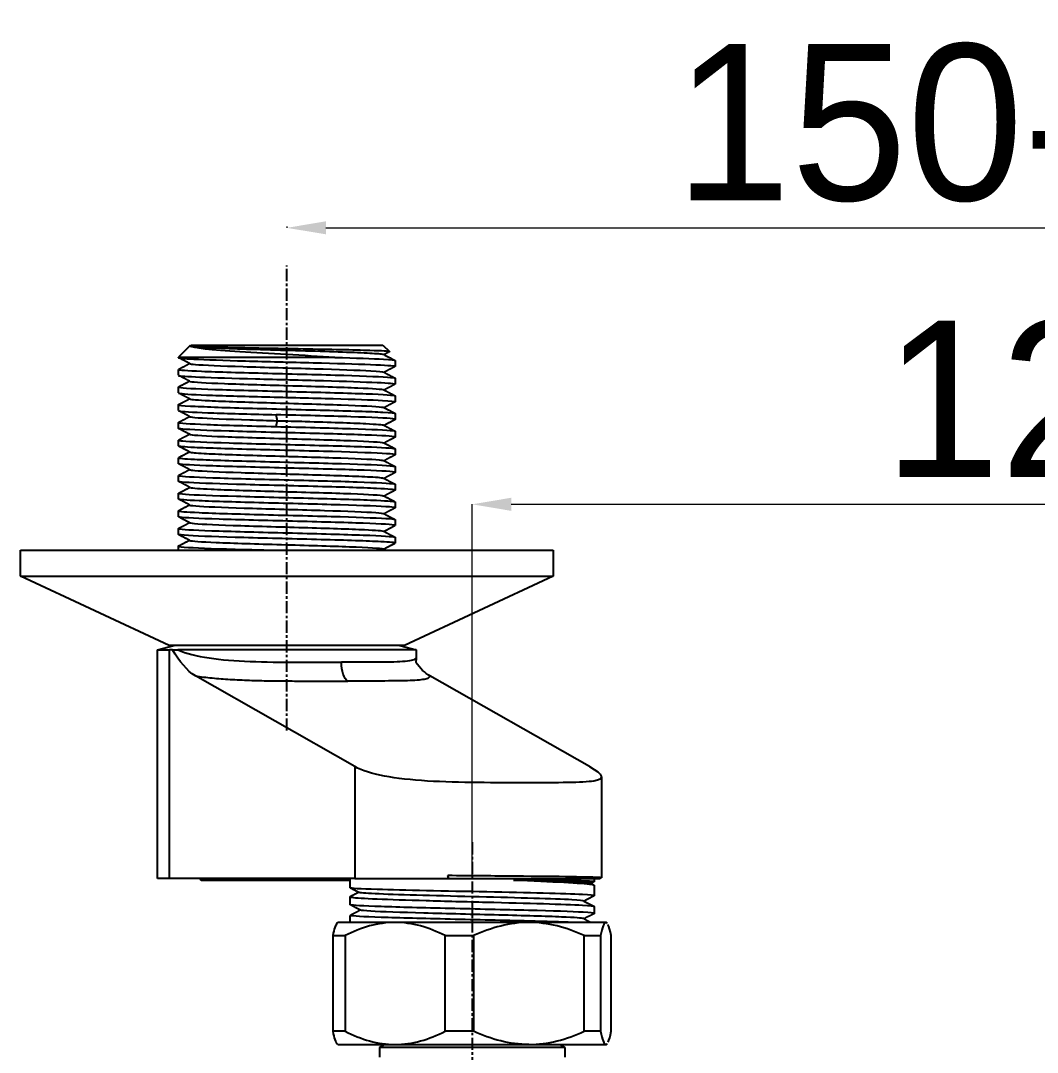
# Model space of a CAD drawing. Header units: millimetres. Extents: x 1091 to 2122, y 843 to 1569.
# Drawn here: x 1630.8 to 1734.9, y 1174.1 to 1279.7 of the extents above; entities that cross this region are included whole.
import ezdxf

# ---------------------------------------------------------------- set-up
doc = ezdxf.new("R2010")
doc.units = ezdxf.units.MM
doc.linetypes.add('CENTER', pattern=[2, 1.25, -0.25, 0.25, -0.25])
doc.layers.add('标注', color=1, linetype='Continuous')
doc.styles.add('Daelim Dimension', font='')
doc.styles.get('Daelim Dimension').set_extended_font_data('나눔고딕')
doc.dimstyles.new('DEFAULT', dxfattribs={"dimscale": 2, "dimtxt": 2, "dimasz": 2, "dimexe": 0, "dimexo": 2, "dimgap": 1, "dimtad": 1, "dimdec": 1, "dimzin": 9, "dimdsep": 46, "dimtxsty": 'Daelim Dimension', "dimcen": 0.5, "dimclrd": 252, "dimclre": 252, "dimclrt": 3, "dimadec": 1, "dimazin": 0, "dimtfac": 1, "dimtdec": 1, "dimtix": 1, "dimtmove": 0, "dimatfit": 3, "dimfxl": 1, "dimtolj": 1, "dimtzin": 1, "dimlwd": 9, "dimlwe": 9, "dimarcsym": 0})

# ---------------------------------------------------------------- blocks, each defined once
blk = doc.blocks.new('*D1')
at = {"layer": 'Defpoints', "color": 0, "transparency": 16777216}
for p in [(1797.05, 1230.18), (1677.06, 1188.18), (1797.05, 1187.23)]:
    blk.add_point(p, dxfattribs=at)
at = {"layer": '标注', "color": 5, "lineweight": 9, "transparency": 16777216}
for p, q in [((1677.06, 1192.18), (1677.06, 1230.18)), ((1681.06, 1230.18), (1793.05, 1230.18)), ((1797.05, 1191.23), (1797.05, 1230.18))]:
    blk.add_line(p, q, dxfattribs=at)
at = {"layer": '标注', "color": 5, "transparency": 16777216}
for points in [[(1681.06, 1230.85), (1681.06, 1229.51), (1677.06, 1230.18)], [(1793.05, 1230.85), (1793.05, 1229.51), (1797.05, 1230.18)]]:
    blk.add_solid(points, dxfattribs=at)
at = {"layer": '标注', "color": 7, "transparency": 16777216, "insert": (1737.06, 1240.85), "char_height": 16, "attachment_point": 5, "style": 'Daelim Dimension'}
blk.add_mtext('\\A1;120', dxfattribs=at)
blk = doc.blocks.new('*D8')
at = {"layer": 'Defpoints', "color": 0, "transparency": 16777216}
for p in [(1816.03, 1258.48), (1658.08, 1254.63), (1816.03, 1254.63)]:
    blk.add_point(p, dxfattribs=at)
at = {"layer": '标注', "color": 5, "lineweight": 9, "transparency": 16777216}
for p, q in [((1658.08, 1258.63), (1658.08, 1258.48)), ((1662.08, 1258.48), (1812.03, 1258.48)), ((1816.03, 1258.63), (1816.03, 1258.48))]:
    blk.add_line(p, q, dxfattribs=at)
at = {"layer": '标注', "color": 5, "transparency": 16777216}
for points in [[(1662.08, 1259.15), (1662.08, 1257.82), (1658.08, 1258.48)], [(1812.03, 1259.15), (1812.03, 1257.82), (1816.03, 1258.48)]]:
    blk.add_solid(points, dxfattribs=at)
at = {"layer": '标注', "color": 7, "transparency": 16777216, "insert": (1737.06, 1269.19), "char_height": 16, "attachment_point": 5, "style": 'Daelim Dimension'}
blk.add_mtext('\\A1;150-200', dxfattribs=at)

msp = doc.modelspace()

# ---------------------------------------------------------------- linework, layer by layer
at = {"color": 1, "linetype": 'CENTER'}
for p, q in [((1658.08, 1207.02), (1658.08, 1254.63)), ((1677.06, 1195.58), (1677.06, 1168.39))]:
    msp.add_line(p, q, dxfattribs=at)
at = {"color": 9, "linetype": 'Continuous'}
for p, q in [((1647.03, 1245.27), (1648.23, 1246.48)), ((1667.93, 1246.48), (1668.59, 1245.81)), ((1646.98, 1245.23), (1662.99, 1245.23)), ((1646.98, 1245.2), (1646.98, 1245.23)), ((1669.18, 1244.9), (1669.18, 1244.3)), ((1646.98, 1243.39), (1646.98, 1243.99)), ((1646.98, 1241.58), (1646.98, 1242.19)), ((1669.18, 1243.09), (1669.18, 1242.48)), ((1669.18, 1241.28), (1669.18, 1240.68)), ((1646.98, 1239.77), (1646.98, 1240.38)), ((1669.18, 1239.47), (1669.18, 1238.86)), ((1646.98, 1237.96), (1646.98, 1238.56)), ((1669.18, 1237.66), (1669.18, 1237.05)), ((1646.98, 1236.15), (1646.98, 1236.76)), ((1669.18, 1235.85), (1669.18, 1235.25)), ((1646.98, 1234.34), (1646.98, 1234.95)), ((1669.18, 1234.04), (1669.18, 1233.44)), ((1646.98, 1232.53), (1646.98, 1233.13)), ((1669.18, 1232.23), (1669.18, 1231.63)), ((1646.98, 1230.72), (1646.98, 1231.33)), ((1646.98, 1228.91), (1646.98, 1229.51)), ((1669.18, 1230.42), (1669.18, 1229.82)), ((1669.18, 1228.61), (1669.18, 1228)), ((1646.98, 1227.1), (1646.98, 1227.71)), ((1669.18, 1226.8), (1669.18, 1226.19)), ((1646.98, 1225.48), (1646.98, 1225.9)), ((1662.45, 1191.68), (1661.09, 1191.68)), ((1664.56, 1191.68), (1662.45, 1191.68)), ((1664.56, 1190.91), (1664.56, 1191.88)), ((1665.05, 1191.88), (1674.57, 1191.88)), ((1674.57, 1192.17), (1674.57, 1191.88)), ((1674.57, 1191.88), (1674.68, 1191.88)), ((1689.56, 1191.88), (1689.56, 1191.55)), ((1689.56, 1191.19), (1689.56, 1190.1)), ((1664.56, 1189.2), (1664.56, 1190.02)), ((1689.56, 1189.01), (1689.56, 1188.3)), ((1663.22, 1187.29), (1663.31, 1187.38)), ((1669.17, 1187.38), (1663.31, 1187.38)), ((1664.56, 1187.39), (1664.56, 1188.1)), ((1682.87, 1187.38), (1669.17, 1187.38)), ((1690.75, 1187.38), (1682.87, 1187.38)), ((1690.75, 1187.38), (1690.81, 1187.38)), ((1690.81, 1187.38), (1690.89, 1187.29)), ((1662.82, 1186.03), (1664.06, 1186.03)), ((1674.28, 1186.03), (1677.21, 1186.03)), ((1688.52, 1186.03), (1690.21, 1186.03))]:
    msp.add_line(p, q, dxfattribs=at)
at = {"color": 7, "linetype": 'Continuous'}
for p, q in [((1630.83, 1225.48), (1630.93, 1225.48)), ((1630.83, 1222.82), (1630.83, 1225.48)), ((1630.93, 1225.48), (1685.34, 1225.48)), ((1685.34, 1225.48), (1685.34, 1222.82)), ((1630.83, 1222.82), (1630.93, 1222.82)), ((1646.02, 1215.73), (1630.83, 1222.82)), ((1630.93, 1222.82), (1685.34, 1222.82)), ((1685.34, 1222.82), (1670.14, 1215.73)), ((1644.83, 1215.28), (1646.5, 1215.73)), ((1646.07, 1215.73), (1646.02, 1215.73)), ((1670.14, 1215.73), (1646.07, 1215.73)), ((1669.66, 1215.73), (1671.33, 1215.28)), ((1644.83, 1215.28), (1646.07, 1215.28)), ((1644.83, 1191.88), (1644.83, 1215.28)), ((1646.07, 1191.88), (1646.07, 1215.28)), ((1671.33, 1215.28), (1646.93, 1215.28)), ((1671.33, 1215.28), (1671.33, 1214.56)), ((1665.05, 1203.33), (1648.72, 1212.61)), ((1689.07, 1203.33), (1672.74, 1212.61)), ((1665.05, 1203.33), (1665.05, 1191.88)), ((1690.31, 1202.27), (1690.31, 1191.94)), ((1646.07, 1191.88), (1644.83, 1191.88)), ((1665.05, 1191.88), (1646.07, 1191.88)), ((1649.33, 1191.68), (1649.13, 1191.88)), ((1661.09, 1191.68), (1649.33, 1191.68)), ((1662.82, 1176.23), (1662.82, 1186.03)), ((1664.06, 1186.03), (1664.06, 1176.23)), ((1674.28, 1176.23), (1674.28, 1186.03)), ((1677.21, 1186.03), (1677.21, 1176.23)), ((1688.52, 1176.23), (1688.52, 1186.03)), ((1690.21, 1186.03), (1690.21, 1176.23)), ((1691.3, 1176.23), (1691.3, 1186.03)), ((1664.06, 1176.23), (1662.82, 1176.23)), ((1677.21, 1176.23), (1674.28, 1176.23)), ((1690.21, 1176.23), (1688.52, 1176.23)), ((1663.31, 1174.88), (1663.23, 1174.96)), ((1663.31, 1174.88), (1669.17, 1174.88)), ((1667.56, 1174.58), (1668.06, 1174.88)), ((1681.07, 1174.58), (1667.56, 1174.58)), ((1667.56, 1174.58), (1667.56, 1173.58)), ((1669.17, 1174.88), (1682.87, 1174.88)), ((1686.56, 1174.58), (1681.07, 1174.58)), ((1682.87, 1174.88), (1690.75, 1174.88)), ((1686.06, 1174.88), (1686.56, 1174.58)), ((1686.56, 1174.58), (1686.56, 1173.58)), ((1690.81, 1174.88), (1690.75, 1174.88)), ((1690.89, 1174.96), (1690.81, 1174.88))]:
    msp.add_line(p, q, dxfattribs=at)
at = {"color": 7, "linetype": 'Continuous', "extrusion": (0, 0, -1)}
msp.add_ellipse((1664.53, 1214.03), major_axis=(0, 2), ratio=0.422618, start_param=3.377225, end_param=4.712389, dxfattribs=at)
at = {"color": 9, "linetype": 'Continuous'}
for points, knots in [([(1648.2, 1246.38), (1648.33, 1246.34), (1649.07, 1246.27), (1651.57, 1246.15), (1655.32, 1246.03), (1659.53, 1245.92), (1663.5, 1245.8), (1666.54, 1245.68), (1667.69, 1245.59), (1667.93, 1245.54), (1667.96, 1245.54)], [0, 0, 0, 0, 0.121016, 0.264035, 0.407055, 0.550074, 0.693093, 0.836113, 0.979132, 1, 1, 1, 1]), ([(1668.6, 1245.8), (1668.56, 1245.84), (1667.85, 1245.88), (1664.99, 1245.97), (1662.45, 1246.02), (1657.06, 1246.12), (1654.2, 1246.17), (1649.9, 1246.27), (1648.46, 1246.32), (1648.2, 1246.38)], [0, 0, 0, 0, 0.207227, 0.207227, 0.471485, 0.471485, 0.735742, 0.735742, 1, 1, 1, 1]), ([(1662.99, 1245.22), (1659.88, 1245.41), (1656.21, 1245.59), (1650.36, 1245.98), (1648.38, 1246.17), (1648.2, 1246.37)], [0, 0, 0, 0, 0.5, 0.5, 1, 1, 1, 1]), ([(1648.24, 1246.48), (1648.25, 1246.48), (1648.55, 1246.48), (1650.24, 1246.48), (1652.28, 1246.48), (1657.14, 1246.48), (1659.89, 1246.48), (1662.24, 1246.48)], [0, 0, 0, 0, 0.217186, 0.217186, 0.608593, 0.608593, 1, 1, 1, 1]), ([(1662.24, 1246.48), (1664.6, 1246.48), (1666.46, 1246.48), (1667.73, 1246.48), (1667.93, 1246.48), (1667.92, 1246.48)], [0, 0, 0, 0, 0.691902, 0.691902, 1, 1, 1, 1]), ([(1662.99, 1245.22), (1665.14, 1245.16), (1666.9, 1245.1), (1668.77, 1244.99), (1669.18, 1244.95), (1669.18, 1244.9)], [0, 0, 0, 0, 0.575437, 0.575437, 1, 1, 1, 1]), ([(1646.98, 1245.2), (1646.98, 1245.15), (1647.53, 1245.09), (1649.79, 1244.99), (1651.65, 1244.92), (1656.04, 1244.8), (1658.49, 1244.74), (1663.08, 1244.61), (1665.17, 1244.56), (1668.16, 1244.43), (1669.05, 1244.38), (1669.18, 1244.31), (1669.18, 1244.3), (1669.18, 1244.3)], [0, 0, 0, 0, 0.172116, 0.172116, 0.375203, 0.375203, 0.57829, 0.57829, 0.781376, 0.781376, 0.984463, 0.984463, 1, 1, 1, 1]), ([(1648.16, 1244.58), (1648.21, 1244.55), (1648.89, 1244.45), (1653.15, 1244.28), (1661.21, 1244.06), (1666.76, 1243.87), (1667.92, 1243.75), (1668.01, 1243.71)], [0, 0, 0, 0, 0.095174, 0.344927, 0.59468, 0.844434, 1, 1, 1, 1]), ([(1646.98, 1243.99), (1646.99, 1243.93), (1647.84, 1243.87), (1651.02, 1243.73), (1653.49, 1243.67), (1658.77, 1243.52), (1661.62, 1243.46), (1666.19, 1243.31), (1667.95, 1243.25), (1669.02, 1243.14), (1669.18, 1243.12), (1669.17, 1243.09)], [0, 0, 0, 0, 0.2123, 0.2123, 0.443942, 0.443942, 0.675585, 0.675585, 0.907227, 0.907227, 1, 1, 1, 1]), ([(1647, 1243.37), (1647.12, 1243.31), (1647.89, 1243.27), (1650.58, 1243.14), (1652.63, 1243.09), (1657.14, 1242.96), (1659.62, 1242.9), (1664.07, 1242.78), (1666.01, 1242.71), (1668.54, 1242.6), (1669.18, 1242.54), (1669.18, 1242.48)], [0, 0, 0, 0, 0.18992, 0.18992, 0.396468, 0.396468, 0.603016, 0.603016, 0.809563, 0.809563, 1, 1, 1, 1]), ([(1646.98, 1242.19), (1646.98, 1242.17), (1647.06, 1242.15), (1647.78, 1242.05), (1649.33, 1241.99), (1653.65, 1241.85), (1656.43, 1241.78), (1661.77, 1241.64), (1664.37, 1241.57), (1668.04, 1241.43), (1669.12, 1241.36), (1669.18, 1241.29), (1669.18, 1241.29), (1669.18, 1241.28)], [0, 0, 0, 0, 0.06604, 0.06604, 0.297763, 0.297763, 0.529486, 0.529486, 0.761209, 0.761209, 0.992932, 0.992932, 1, 1, 1, 1]), ([(1648.15, 1242.77), (1648.16, 1242.77), (1648.4, 1242.69), (1651.08, 1242.54), (1658.77, 1242.32), (1665.89, 1242.11), (1667.89, 1241.97), (1668.02, 1241.9)], [0, 0, 0, 0, 0.02032, 0.270164, 0.520007, 0.76985, 1, 1, 1, 1]), ([(1646.99, 1241.57), (1647, 1241.56), (1647.02, 1241.56), (1647.27, 1241.5), (1648.28, 1241.42), (1651.45, 1241.31), (1653.61, 1241.24), (1658.24, 1241.12), (1660.69, 1241.07), (1664.98, 1240.93), (1666.75, 1240.88), (1668.73, 1240.77), (1669.18, 1240.72), (1669.18, 1240.68)], [0, 0, 0, 0, 0.017307, 0.017307, 0.223344, 0.223344, 0.429381, 0.429381, 0.635418, 0.635418, 0.841455, 0.841455, 1, 1, 1, 1]), ([(1646.99, 1240.38), (1646.99, 1240.33), (1647.4, 1240.28), (1649.45, 1240.18), (1651.56, 1240.09), (1656.62, 1239.96), (1659.45, 1239.88), (1664.53, 1239.75), (1666.66, 1239.68), (1668.75, 1239.57), (1669.17, 1239.52), (1669.18, 1239.47)], [0, 0, 0, 0, 0.151252, 0.151252, 0.383055, 0.383055, 0.614859, 0.614859, 0.846662, 0.846662, 1, 1, 1, 1]), ([(1648.15, 1240.96), (1648.26, 1240.91), (1649.85, 1240.78), (1656.29, 1240.57), (1664.2, 1240.36), (1667.56, 1240.19), (1667.98, 1240.11), (1668.01, 1240.09)], [0, 0, 0, 0, 0.197534, 0.447347, 0.697161, 0.946974, 1, 1, 1, 1]), ([(1647, 1239.76), (1647.02, 1239.74), (1647.09, 1239.73), (1647.65, 1239.65), (1648.88, 1239.59), (1652.37, 1239.47), (1654.61, 1239.41), (1656.98, 1239.35)], [0, 0, 0, 0, 0.102938, 0.102938, 0.551469, 0.551469, 1, 1, 1, 1]), ([(1648.16, 1239.15), (1648.22, 1239.12), (1649.1, 1239.01), (1652.72, 1238.87), (1656.13, 1238.77), (1657.09, 1238.74)], [0, 0, 0, 0, 0.259441, 0.794132, 1, 1, 1, 1]), ([(1669.17, 1238.87), (1669.18, 1238.89), (1669.1, 1238.91), (1668.37, 1239), (1666.81, 1239.07), (1662.45, 1239.21), (1659.68, 1239.27), (1656.98, 1239.35)], [0, 0, 0, 0, 0.12778, 0.12778, 0.56389, 0.56389, 1, 1, 1, 1]), ([(1646.98, 1238.57), (1646.98, 1238.56), (1646.98, 1238.56), (1647.02, 1238.49), (1648.09, 1238.42), (1651.72, 1238.28), (1654.27, 1238.21), (1656.98, 1238.14)], [0, 0, 0, 0, 0.010635, 0.010635, 0.505318, 0.505318, 1, 1, 1, 1]), ([(1669.18, 1237.05), (1669.18, 1237.12), (1668.32, 1237.19), (1665.07, 1237.31), (1662.61, 1237.39), (1657.29, 1237.52), (1654.49, 1237.6), (1649.9, 1237.73), (1648.18, 1237.81), (1647.13, 1237.91), (1646.99, 1237.93), (1646.99, 1237.96)], [0, 0, 0, 0, 0.21446, 0.21446, 0.446183, 0.446183, 0.677906, 0.677906, 0.909629, 0.909629, 1, 1, 1, 1]), ([(1656.98, 1238.14), (1659.68, 1238.07), (1662.45, 1238), (1666.79, 1237.86), (1668.36, 1237.79), (1669.1, 1237.7), (1669.18, 1237.68), (1669.18, 1237.66)], [0, 0, 0, 0, 0.43592, 0.43592, 0.871839, 0.871839, 1, 1, 1, 1]), ([(1657.09, 1238.74), (1658.05, 1238.72), (1661.56, 1238.62), (1666.43, 1238.46), (1667.92, 1238.33), (1668.01, 1238.28)], [0, 0, 0, 0, 0.179719, 0.646493, 1, 1, 1, 1]), ([(1648.14, 1237.35), (1648.25, 1237.28), (1650.36, 1237.13), (1657.7, 1236.92), (1665.32, 1236.7), (1667.81, 1236.55), (1668.01, 1236.47), (1668.01, 1236.47)], [0, 0, 0, 0, 0.242241, 0.491247, 0.740252, 0.989258, 1, 1, 1, 1]), ([(1646.99, 1236.76), (1646.99, 1236.73), (1647.13, 1236.7), (1648.18, 1236.6), (1649.92, 1236.54), (1654.46, 1236.39), (1657.29, 1236.33), (1662.58, 1236.18), (1665.08, 1236.12), (1668.31, 1235.98), (1669.18, 1235.92), (1669.18, 1235.85)], [0, 0, 0, 0, 0.090678, 0.090678, 0.322293, 0.322293, 0.553909, 0.553909, 0.785524, 0.785524, 1, 1, 1, 1]), ([(1669.17, 1235.24), (1669.17, 1235.28), (1668.87, 1235.32), (1667.22, 1235.43), (1665.24, 1235.5), (1660.31, 1235.64), (1657.46, 1235.71), (1652.32, 1235.85), (1650.03, 1235.92), (1647.56, 1236.04), (1647, 1236.1), (1646.99, 1236.15)], [0, 0, 0, 0, 0.129387, 0.129387, 0.361057, 0.361057, 0.592726, 0.592726, 0.824395, 0.824395, 1, 1, 1, 1]), ([(1646.98, 1234.95), (1646.99, 1234.9), (1647.55, 1234.84), (1650.04, 1234.72), (1652.32, 1234.65), (1657.46, 1234.51), (1660.31, 1234.44), (1665.24, 1234.3), (1667.22, 1234.23), (1668.87, 1234.12), (1669.17, 1234.08), (1669.17, 1234.04)], [0, 0, 0, 0, 0.175857, 0.175857, 0.407553, 0.407553, 0.639249, 0.639249, 0.870945, 0.870945, 1, 1, 1, 1]), ([(1648.16, 1235.53), (1648.27, 1235.48), (1649.53, 1235.36), (1655.25, 1235.17), (1663.28, 1234.95), (1667.37, 1234.78), (1667.97, 1234.68), (1668.01, 1234.66)], [0, 0, 0, 0, 0.160779, 0.410712, 0.660645, 0.910579, 1, 1, 1, 1]), ([(1669.18, 1233.44), (1669.18, 1233.45), (1669.15, 1233.46), (1668.71, 1233.55), (1667.32, 1233.62), (1663.24, 1233.76), (1660.5, 1233.82), (1655.13, 1233.97), (1652.46, 1234.03), (1648.54, 1234.18), (1647.28, 1234.24), (1647, 1234.32), (1646.98, 1234.33), (1646.98, 1234.34)], [0, 0, 0, 0, 0.044123, 0.044123, 0.275738, 0.275738, 0.507354, 0.507354, 0.738969, 0.738969, 0.970584, 0.970584, 1, 1, 1, 1]), ([(1648.15, 1233.72), (1648.2, 1233.7), (1648.82, 1233.6), (1652.94, 1233.43), (1660.98, 1233.21), (1666.69, 1233.02), (1667.92, 1232.9), (1668.01, 1232.85)], [0, 0, 0, 0, 0.090202, 0.339507, 0.588811, 0.838115, 1, 1, 1, 1]), ([(1646.98, 1233.13), (1646.98, 1233.13), (1647, 1233.12), (1647.27, 1233.04), (1648.52, 1232.97), (1652.47, 1232.83), (1655.11, 1232.76), (1660.52, 1232.62), (1663.21, 1232.55), (1667.33, 1232.41), (1668.7, 1232.34), (1669.15, 1232.26), (1669.18, 1232.24), (1669.18, 1232.23)], [0, 0, 0, 0, 0.029085, 0.029085, 0.260834, 0.260834, 0.492584, 0.492584, 0.724334, 0.724334, 0.956083, 0.956083, 1, 1, 1, 1]), ([(1669.18, 1231.63), (1669.17, 1231.68), (1668.51, 1231.74), (1665.75, 1231.87), (1663.38, 1231.94), (1658.17, 1232.08), (1655.32, 1232.15), (1650.54, 1232.29), (1648.65, 1232.36), (1647.22, 1232.46), (1646.98, 1232.5), (1646.98, 1232.53)], [0, 0, 0, 0, 0.190035, 0.190035, 0.421785, 0.421785, 0.653535, 0.653535, 0.885285, 0.885285, 1, 1, 1, 1]), ([(1648.21, 1231.89), (1648.43, 1231.84), (1650.17, 1231.71), (1656.63, 1231.51), (1664.48, 1231.3), (1667.63, 1231.14), (1667.99, 1231.05), (1668.01, 1231.04)], [0, 0, 0, 0, 0.190104, 0.445406, 0.700708, 0.95601, 1, 1, 1, 1]), ([(1669.18, 1229.81), (1669.18, 1229.85), (1668.98, 1229.88), (1667.71, 1229.97), (1665.9, 1230.05), (1661.18, 1230.18), (1658.36, 1230.26), (1653.07, 1230.39), (1650.68, 1230.47), (1647.74, 1230.59), (1646.99, 1230.66), (1646.98, 1230.72)], [0, 0, 0, 0, 0.104751, 0.104751, 0.336501, 0.336501, 0.568251, 0.568251, 0.8, 0.8, 1, 1, 1, 1]), ([(1646.99, 1231.32), (1646.99, 1231.29), (1647.23, 1231.25), (1648.65, 1231.15), (1650.56, 1231.08), (1655.3, 1230.94), (1658.17, 1230.87), (1663.37, 1230.73), (1665.75, 1230.66), (1668.5, 1230.53), (1669.17, 1230.48), (1669.18, 1230.42)], [0, 0, 0, 0, 0.114971, 0.114971, 0.346533, 0.346533, 0.578095, 0.578095, 0.809657, 0.809657, 1, 1, 1, 1]), ([(1646.98, 1229.51), (1646.99, 1229.45), (1647.74, 1229.4), (1650.68, 1229.26), (1653.09, 1229.2), (1658.33, 1229.05), (1661.19, 1228.99), (1665.88, 1228.84), (1667.72, 1228.78), (1668.98, 1228.68), (1669.17, 1228.64), (1669.17, 1228.61)], [0, 0, 0, 0, 0.200047, 0.200047, 0.431716, 0.431716, 0.663385, 0.663385, 0.895054, 0.895054, 1, 1, 1, 1]), ([(1648.16, 1230.1), (1648.24, 1230.06), (1649.21, 1229.95), (1654.23, 1229.77), (1662.32, 1229.55), (1667.1, 1229.37), (1667.95, 1229.26), (1668.01, 1229.23)], [0, 0, 0, 0, 0.129111, 0.379074, 0.629038, 0.879001, 1, 1, 1, 1]), ([(1669.18, 1228), (1669.18, 1228.01), (1669.17, 1228.02), (1669, 1228.1), (1667.81, 1228.16), (1664.01, 1228.31), (1661.36, 1228.37), (1655.98, 1228.52), (1653.24, 1228.58), (1649.06, 1228.72), (1647.59, 1228.79), (1647.03, 1228.88), (1646.98, 1228.89), (1646.99, 1228.91)], [0, 0, 0, 0, 0.019455, 0.019455, 0.251071, 0.251071, 0.482686, 0.482686, 0.714302, 0.714302, 0.945917, 0.945917, 1, 1, 1, 1]), ([(1646.98, 1227.71), (1646.98, 1227.69), (1647.03, 1227.68), (1647.6, 1227.59), (1649.04, 1227.52), (1653.26, 1227.39), (1655.99, 1227.31), (1661.35, 1227.18), (1663.99, 1227.09), (1667.82, 1226.97), (1669, 1226.88), (1669.17, 1226.81), (1669.18, 1226.81), (1669.18, 1226.8)], [0, 0, 0, 0, 0.053541, 0.053541, 0.285317, 0.285317, 0.517094, 0.517094, 0.748871, 0.748871, 0.980647, 0.980647, 1, 1, 1, 1]), ([(1648.15, 1228.29), (1648.17, 1228.28), (1648.59, 1228.19), (1652.02, 1228.02), (1659.94, 1227.81), (1666.33, 1227.6), (1667.9, 1227.48), (1668.01, 1227.42)], [0, 0, 0, 0, 0.058895, 0.30793, 0.556966, 0.806001, 1, 1, 1, 1]), ([(1669.17, 1226.2), (1669.17, 1226.25), (1668.66, 1226.3), (1666.38, 1226.42), (1664.14, 1226.49), (1659.04, 1226.63), (1656.16, 1226.7), (1651.23, 1226.84), (1649.17, 1226.9), (1647.34, 1227.02), (1646.99, 1227.06), (1646.99, 1227.1)], [0, 0, 0, 0, 0.165624, 0.165624, 0.397266, 0.397266, 0.628909, 0.628909, 0.860551, 0.860551, 1, 1, 1, 1]), ([(1648.16, 1226.48), (1648.32, 1226.41), (1650.35, 1226.27), (1657.47, 1226.06), (1665.14, 1225.84), (1667.79, 1225.69), (1668.01, 1225.61), (1668.02, 1225.61)], [0, 0, 0, 0, 0.228102, 0.478547, 0.728992, 0.979437, 1, 1, 1, 1]), ([(1646.99, 1225.9), (1646.99, 1225.85), (1647.34, 1225.81), (1649.16, 1225.7), (1651.2, 1225.63), (1654.74, 1225.53), (1655.85, 1225.5), (1656.98, 1225.47)], [0, 0, 0, 0, 0.296635, 0.296635, 0.79144, 0.79144, 1, 1, 1, 1]), ([(1690.29, 1191.95), (1690.26, 1191.95), (1690.21, 1191.96), (1689.73, 1191.99), (1688.71, 1192.02), (1685.69, 1192.07), (1683.7, 1192.09), (1679.31, 1192.13), (1676.89, 1192.15), (1674.57, 1192.17)], [0, 0, 0, 0, 0.069587, 0.069587, 0.379725, 0.379725, 0.689862, 0.689862, 1, 1, 1, 1]), ([(1674.68, 1191.88), (1674.66, 1191.92), (1674.64, 1191.97), (1674.63, 1192.02), (1674.61, 1192.07), (1674.59, 1192.12), (1674.57, 1192.17)], [0, 0, 0, 0, 0.5, 0.5, 0.5, 1, 1, 1, 1]), ([(1674.68, 1191.88), (1676.94, 1191.88), (1679.29, 1191.88), (1683.59, 1191.88), (1685.56, 1191.88), (1688.53, 1191.88), (1689.55, 1191.88), (1690.06, 1191.88), (1690.12, 1191.88), (1690.15, 1191.88)], [0, 0, 0, 0, 0.311363, 0.311363, 0.622726, 0.622726, 0.934088, 0.934088, 1, 1, 1, 1]), ([(1689.2, 1191.39), (1689.17, 1191.41), (1689.05, 1191.42), (1688.38, 1191.49), (1687.43, 1191.54), (1684.81, 1191.63), (1683.15, 1191.68), (1681.28, 1191.72)], [0, 0, 0, 0, 0.172442, 0.172442, 0.586221, 0.586221, 1, 1, 1, 1]), ([(1689.56, 1191.55), (1689.56, 1191.56), (1689.46, 1191.57), (1688.82, 1191.61), (1687.85, 1191.63), (1685.06, 1191.68), (1683.28, 1191.7), (1681.28, 1191.72)], [0, 0, 0, 0, 0.175851, 0.175851, 0.587926, 0.587926, 1, 1, 1, 1]), ([(1681.28, 1191.72), (1685.28, 1191.56), (1688.36, 1191.42), (1689.46, 1191.25), (1689.55, 1191.22), (1689.55, 1191.19)], [0, 0, 0, 0, 0.824232, 0.824232, 1, 1, 1, 1]), ([(1689.54, 1190.1), (1689.54, 1190.14), (1689.15, 1190.18), (1686.54, 1190.32), (1682.75, 1190.41), (1674.35, 1190.58), (1670.01, 1190.67), (1665.55, 1190.8), (1664.59, 1190.86), (1664.58, 1190.91)], [0, 0, 0, 0, 0.140816, 0.140816, 0.461946, 0.461946, 0.783077, 0.783077, 1, 1, 1, 1]), ([(1688.51, 1189.57), (1688.46, 1189.61), (1688.04, 1189.65), (1686.37, 1189.74), (1685.01, 1189.79), (1681.71, 1189.89), (1679.76, 1189.94), (1675.82, 1190.04), (1673.81, 1190.09), (1670.23, 1190.19), (1668.67, 1190.24), (1666.4, 1190.34), (1665.68, 1190.39), (1665.46, 1190.44), (1665.44, 1190.45), (1665.43, 1190.45)], [0, 0, 0, 0, 0.14459, 0.14459, 0.311842, 0.311842, 0.479094, 0.479094, 0.646346, 0.646346, 0.813598, 0.813598, 0.98085, 0.98085, 1, 1, 1, 1]), ([(1664.56, 1190.01), (1664.56, 1189.99), (1664.62, 1189.97), (1665.12, 1189.9), (1666.01, 1189.84), (1668.64, 1189.73), (1670.39, 1189.68), (1674.29, 1189.56), (1676.43, 1189.51), (1680.59, 1189.4), (1682.64, 1189.35), (1686.06, 1189.25), (1687.45, 1189.2), (1689.14, 1189.1), (1689.56, 1189.06), (1689.56, 1189.01)], [0, 0, 0, 0, 0.05566, 0.05566, 0.216296, 0.216296, 0.376932, 0.376932, 0.537568, 0.537568, 0.698204, 0.698204, 0.858841, 0.858841, 1, 1, 1, 1]), ([(1689.55, 1188.3), (1689.55, 1188.34), (1689.16, 1188.38), (1687.28, 1188.48), (1685.28, 1188.55), (1680.37, 1188.67), (1677.51, 1188.74), (1672.07, 1188.86), (1669.58, 1188.93), (1665.89, 1189.06), (1664.78, 1189.12), (1664.57, 1189.19), (1664.56, 1189.2), (1664.56, 1189.2)], [0, 0, 0, 0, 0.137119, 0.137119, 0.347424, 0.347424, 0.557729, 0.557729, 0.768034, 0.768034, 0.978339, 0.978339, 1, 1, 1, 1]), ([(1688.49, 1187.77), (1688.35, 1187.82), (1686.63, 1187.94), (1680.01, 1188.13), (1671.71, 1188.33), (1666.69, 1188.5), (1665.7, 1188.6), (1665.63, 1188.64)], [0, 0, 0, 0, 0.192631, 0.419034, 0.645437, 0.87184, 1, 1, 1, 1]), ([(1687.35, 1187.37), (1686.2, 1187.42), (1684.64, 1187.46), (1680.38, 1187.58), (1677.52, 1187.64), (1672.08, 1187.77), (1669.58, 1187.83), (1665.89, 1187.96), (1664.78, 1188.02), (1664.57, 1188.09), (1664.56, 1188.1), (1664.56, 1188.1)], [0, 0, 0, 0, 0.191772, 0.191772, 0.452155, 0.452155, 0.712537, 0.712537, 0.97292, 0.97292, 1, 1, 1, 1])]:
    msp.add_open_spline(points, degree=3, knots=knots, dxfattribs=at)
for points, degree in [([(1667.96, 1245.54), (1669.11, 1244.93)], 1), ([(1668.63, 1245.81), (1668.04, 1245.5)], 1), ([(1648.16, 1244.58), (1647.57, 1244.89), (1646.99, 1245.19)], 2), ([(1646.99, 1244), (1647.56, 1244.3), (1648.13, 1244.6)], 2), ([(1669.18, 1244.29), (1668.61, 1243.99), (1668.04, 1243.69)], 2), ([(1648.15, 1242.77), (1647.56, 1243.08), (1646.98, 1243.38)], 2), ([(1668.01, 1243.71), (1668.59, 1243.4), (1669.18, 1243.1)], 2), ([(1647, 1242.2), (1647.56, 1242.5), (1648.12, 1242.79)], 2), ([(1669.19, 1242.48), (1668.62, 1242.18), (1668.05, 1241.88)], 2), ([(1648.15, 1240.96), (1647.56, 1241.27), (1646.98, 1241.57)], 2), ([(1668.02, 1241.9), (1668.6, 1241.59), (1669.19, 1241.29)], 2), ([(1647, 1240.4), (1647.56, 1240.69), (1648.12, 1240.98)], 2), ([(1668.01, 1240.09), (1668.59, 1239.79), (1669.18, 1239.48)], 2), ([(1669.18, 1240.67), (1668.61, 1240.37), (1668.04, 1240.07)], 2), ([(1669.18, 1240.67), (1669.17, 1240.66)], 1), ([(1648.16, 1239.15), (1647.57, 1239.46), (1646.99, 1239.76)], 2), ([(1646.99, 1238.57), (1647.56, 1238.87), (1648.13, 1239.17)], 2), ([(1656.98, 1239.35), (1657.02, 1239.15), (1657.05, 1238.95), (1657.09, 1238.75)], 3), ([(1648.14, 1237.35), (1647.55, 1237.65), (1646.97, 1237.96)], 2), ([(1657.09, 1238.74), (1657.05, 1238.54), (1657.02, 1238.34), (1656.98, 1238.14)], 3), ([(1668.01, 1238.28), (1668.6, 1237.97), (1669.19, 1237.67)], 2), ([(1669.19, 1238.86), (1668.62, 1238.56), (1668.04, 1238.26)], 2), ([(1646.99, 1236.77), (1647.55, 1237.06), (1648.12, 1237.36)], 2), ([(1669.17, 1237.04), (1668.61, 1236.75), (1668.05, 1236.45)], 2), ([(1648.16, 1235.53), (1647.58, 1235.83), (1646.99, 1236.14)], 2), ([(1668.01, 1236.47), (1668.6, 1236.17), (1669.19, 1235.86)], 2), ([(1647, 1234.96), (1647.56, 1235.26), (1648.12, 1235.55)], 2), ([(1668.01, 1234.66), (1668.6, 1234.35), (1669.18, 1234.05)], 2), ([(1669.18, 1235.24), (1668.61, 1234.94), (1668.04, 1234.64)], 2), ([(1648.15, 1233.72), (1647.57, 1234.03), (1646.98, 1234.33)], 2), ([(1646.99, 1233.15), (1647.56, 1233.44), (1648.13, 1233.74)], 2), ([(1668.01, 1232.85), (1668.6, 1232.54), (1669.18, 1232.24)], 2), ([(1669.18, 1233.43), (1668.61, 1233.13), (1668.04, 1232.83)], 2), ([(1646.99, 1231.3), (1647.57, 1231.61), (1648.15, 1231.91)], 2), ([(1648.2, 1231.89), (1647.62, 1232.2), (1647.04, 1232.5)], 2), ([(1669.18, 1231.62), (1668.61, 1231.32), (1668.04, 1231.02)], 2), ([(1648.16, 1230.1), (1647.58, 1230.41), (1646.99, 1230.71)], 2), ([(1668.01, 1231.04), (1668.6, 1230.74), (1669.18, 1230.43)], 2), ([(1646.98, 1229.52), (1647.55, 1229.82), (1648.13, 1230.12)], 2), ([(1669.18, 1229.81), (1668.61, 1229.51), (1668.04, 1229.21)], 2), ([(1648.15, 1228.29), (1647.56, 1228.6), (1646.98, 1228.91)], 2), ([(1668.01, 1229.23), (1668.59, 1228.92), (1669.18, 1228.62)], 2), ([(1646.99, 1227.72), (1647.56, 1228.01), (1648.12, 1228.31)], 2), ([(1668.01, 1227.42), (1668.6, 1227.11), (1669.18, 1226.81)], 2), ([(1669.16, 1227.99), (1668.6, 1227.69), (1668.04, 1227.4)], 2), ([(1646.97, 1225.9), (1647.54, 1226.2), (1648.12, 1226.5)], 2), ([(1648.16, 1226.48), (1647.57, 1226.78), (1646.98, 1227.09)], 2), ([(1668.02, 1225.61), (1668.15, 1225.54), (1668.27, 1225.48)], 2), ([(1669.17, 1226.18), (1668.61, 1225.89), (1668.04, 1225.6)], 2), ([(1661.17, 1191.88), (1661.14, 1191.81), (1661.11, 1191.74), (1661.09, 1191.68)], 3), ([(1662.45, 1191.68), (1662.47, 1191.74), (1662.5, 1191.81), (1662.53, 1191.88)], 3), ([(1689.2, 1191.39), (1689.52, 1191.22)], 1), ([(1689.53, 1191.53), (1689.23, 1191.37)], 1), ([(1690.25, 1191.93), (1690.14, 1191.87)], 1), ([(1664.58, 1190.04), (1665.4, 1190.47)], 1), ([(1665.44, 1190.45), (1664.59, 1190.89)], 1), ([(1688.5, 1189.57), (1689.57, 1189.01)], 1), ([(1689.55, 1190.09), (1688.52, 1189.56)], 1), ([(1665.63, 1188.64), (1665.09, 1188.92), (1664.56, 1189.2)], 2), ([(1664.56, 1188.11), (1665.08, 1188.38), (1665.6, 1188.65)], 2), ([(1689.57, 1188.29), (1689.04, 1188.02), (1688.52, 1187.75)], 2), ([(1662.82, 1186.03), (1662.96, 1186.69), (1663.1, 1187.17), (1663.25, 1187.32)], 3), ([(1669.17, 1187.38), (1667.4, 1187.38), (1665.69, 1186.85), (1664.06, 1186.03)], 3), ([(1664.6, 1187.37), (1664.58, 1187.38), (1664.56, 1187.39)], 2), ([(1664.58, 1187.37), (1664.57, 1187.38), (1664.56, 1187.38), (1664.56, 1187.39)], 3), ([(1674.28, 1186.03), (1672.65, 1186.85), (1670.94, 1187.38), (1669.17, 1187.38)], 3), ([(1682.87, 1187.38), (1680.91, 1187.38), (1679.01, 1186.84), (1677.21, 1186.03)], 3), ([(1688.52, 1186.03), (1686.72, 1186.85), (1684.83, 1187.38), (1682.87, 1187.38)], 3), ([(1688.49, 1187.77), (1688.86, 1187.57), (1689.23, 1187.38)], 2), ([(1690.75, 1187.38), (1690.57, 1187.38), (1690.39, 1186.85), (1690.21, 1186.03)], 3), ([(1690.86, 1187.32), (1690.83, 1187.36), (1690.79, 1187.38), (1690.75, 1187.38)], 3), ([(1691.3, 1186.03), (1691.19, 1186.55), (1691.08, 1186.95), (1690.96, 1187.17)], 3)]:
    msp.add_open_spline(points, degree=degree, dxfattribs=at)
at = {"color": 7, "linetype": 'Continuous'}
for points, degree in [([(1646.37, 1215.27), (1646.27, 1215.27), (1646.17, 1215.28), (1646.07, 1215.28)], 3), ([(1646.37, 1215.27), (1646.55, 1215.28), (1646.74, 1215.28), (1646.93, 1215.28)], 3), ([(1648.72, 1212.61), (1647.87, 1213.09), (1647.1, 1214.14), (1646.37, 1215.27)], 3), ([(1671.33, 1214.56), (1671.32, 1214.18), (1671.28, 1214.01)], 2), ([(1672.74, 1212.61), (1672.22, 1212.9), (1671.74, 1213.39), (1671.28, 1213.99)], 3), ([(1663.25, 1174.93), (1663.1, 1175.08), (1662.96, 1175.56), (1662.82, 1176.23)], 3), ([(1664.06, 1176.23), (1665.69, 1175.4), (1667.4, 1174.88), (1669.17, 1174.88)], 3), ([(1669.17, 1174.88), (1670.94, 1174.88), (1672.65, 1175.4), (1674.28, 1176.23)], 3), ([(1682.87, 1174.88), (1680.91, 1174.88), (1679.01, 1175.41), (1677.21, 1176.23)], 3), ([(1682.87, 1174.88), (1684.83, 1174.88), (1686.72, 1175.4), (1688.52, 1176.23)], 3), ([(1690.21, 1176.23), (1690.38, 1175.4), (1690.57, 1174.88), (1690.75, 1174.88)], 3), ([(1690.98, 1175.11), (1691.09, 1175.34), (1691.19, 1175.73), (1691.3, 1176.23)], 3), ([(1690.75, 1174.88), (1690.79, 1174.88), (1690.83, 1174.89), (1690.86, 1174.93)], 3)]:
    msp.add_open_spline(points, degree=degree, dxfattribs=at)
for points, knots in [([(1646.93, 1215.28), (1648.61, 1214.55), (1651.28, 1214.21), (1657.38, 1213.98), (1660.78, 1214.03), (1663.68, 1214.03)], [0, 0, 0, 0, 0.5, 0.5, 1, 1, 1, 1]), ([(1671.33, 1214.54), (1671.33, 1214.51), (1671.3, 1214.37), (1671.03, 1214.2), (1670.26, 1214.08), (1669.1, 1214.03), (1667.58, 1214.02), (1666.03, 1214.03), (1664.71, 1214.03), (1664, 1214.03), (1663.68, 1214.03)], [0, 0, 0, 0, 0.052259, 0.210915, 0.368711, 0.526906, 0.685537, 0.843622, 0.92844, 1, 1, 1, 1]), ([(1648.72, 1212.61), (1648.99, 1212.57), (1649.55, 1212.49), (1650.72, 1212.37), (1652.26, 1212.25), (1654.23, 1212.16), (1656.28, 1212.11), (1658.36, 1212.09), (1660.43, 1212.09), (1662.11, 1212.09), (1663.4, 1212.09), (1664.02, 1212.09), (1664.33, 1212.09)], [0, 0, 0, 0, 0.063925, 0.127653, 0.253854, 0.379327, 0.504577, 0.629659, 0.754244, 0.877858, 0.938864, 1, 1, 1, 1]), ([(1672.74, 1212.61), (1672.71, 1212.54), (1672.64, 1212.39), (1672.19, 1212.25), (1671.46, 1212.16), (1670.14, 1212.1), (1668.39, 1212.09), (1666.53, 1212.09), (1665.37, 1212.09), (1664.68, 1212.09), (1664.33, 1212.09)], [0, 0, 0, 0, 0.120806, 0.253949, 0.379509, 0.504847, 0.754048, 0.86021, 0.929714, 1, 1, 1, 1]), ([(1689.07, 1203.33), (1690.51, 1202.51), (1690.7, 1202.05), (1688.36, 1201.66), (1685.82, 1201.68), (1679.51, 1201.68), (1675.77, 1201.66), (1669.19, 1202.05), (1666.5, 1202.51), (1665.05, 1203.33)], [0, 0, 0, 0, 0.25, 0.25, 0.5, 0.5, 0.75, 0.75, 1, 1, 1, 1])]:
    msp.add_open_spline(points, degree=3, knots=knots, dxfattribs=at)

# ---------------------------------------------------------------- dimensions: what is measured, and where the dimension line sits
at = {"layer": '标注', "color": 5}
dim = msp.add_linear_dim(base=(1816.03, 1258.48), p1=(1658.08, 1254.63), p2=(1816.03, 1254.63), text='150-200', dimstyle='DEFAULT', override={"dimtxt": 8, "dimclrd": 5, "dimclre": 5, "dimclrt": 7}, dxfattribs=at)
dim.commit()
dim.dimension.update_dxf_attribs({"geometry": '*D8', "text_midpoint": (1737.06, 1269.19)})
dim = msp.add_linear_dim(base=(1797.05, 1230.18), p1=(1677.06, 1188.18), p2=(1797.05, 1187.23), dimstyle='DEFAULT', override={"dimtxt": 8, "dimclrd": 5, "dimclre": 5, "dimclrt": 7}, dxfattribs=at)
dim.commit()
dim.dimension.update_dxf_attribs({"geometry": '*D1', "text_midpoint": (1737.06, 1240.85)})

doc.saveas('drawing.dxf')
